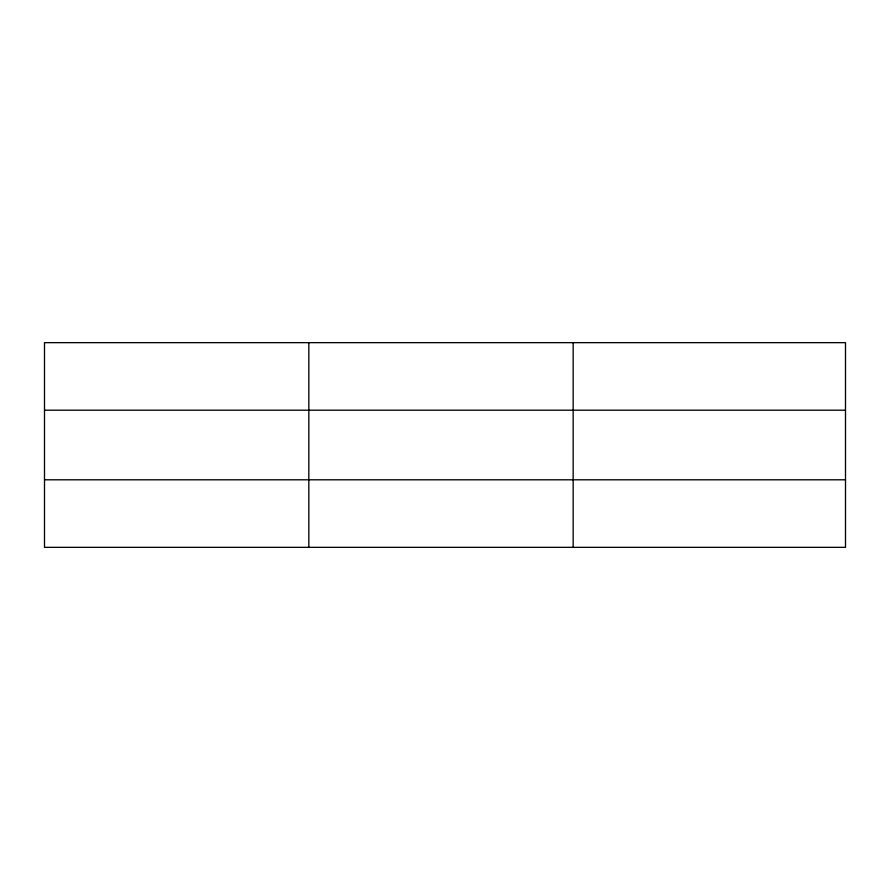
<?xml version="1.0" encoding="UTF-8"?>
<svg xmlns="http://www.w3.org/2000/svg" width="890" height="890" viewBox="0 0 890 890"><rect width="100%" height="100%" fill="white"/><g stroke="black" fill="none" stroke-linecap="round" stroke-linejoin="round"><path stroke-width="1.33" d="M308.83 547.339L308.83 342.661M573.16 547.339L573.16 342.661M845.5 479.799L845.5 547.339L44.5 547.339L44.5 342.661L845.5 342.661L845.5 479.799L44.5 479.799M44.5 410.201L845.5 410.201"/></g></svg>
